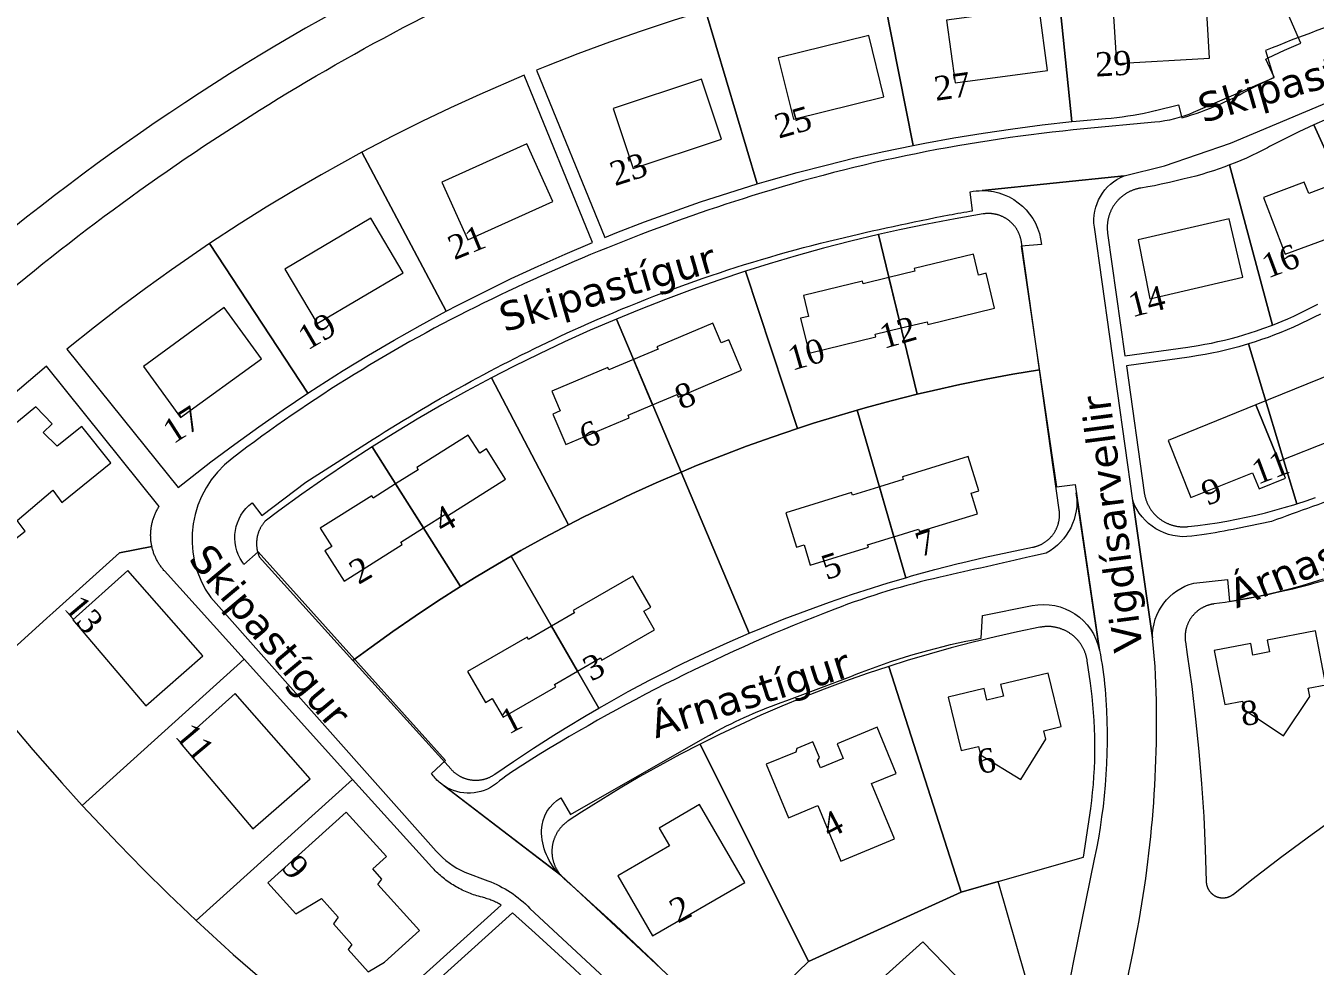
# Model space of a CAD drawing. Header units: metres. Extents: x 328903 to 333883, y 373406 to 381110.
# Drawn here: x 330870.3 to 331063.9, y 376313.8 to 376455 of the extents above; entities that cross this region are included whole.
import ezdxf

# ---------------------------------------------------------------- set-up
doc = ezdxf.new("R2010")
doc.units = ezdxf.units.M
doc.header["$MEASUREMENT"] = 0
for name, color, linetype in [('Byggingar', 7, 'Continuous'), ('Gangstétt', 7, 'Continuous'), ('Götuheiti', 7, 'Continuous'), ('Götur', 7, 'Continuous'), ('Húsnúmer', 7, 'Continuous'), ('Lóðir', 7, 'Continuous')]:
    doc.layers.add(name, color=color, linetype=linetype)
doc.styles.get("Standard").update_dxf_attribs({"font": 'arial.ttf'})

msp = doc.modelspace()

# ---------------------------------------------------------------- linework, layer by layer
at = {"layer": 'Byggingar', "color": 17, "linetype": 'Continuous', "lineweight": 0, "ltscale": 3.31832, "true_color": 0x943c39, "flags": 128}
for points in [[(331047.452, 376459.658), (331033.479, 376458.821), (331034.049, 376449.339), (331048.023, 376450.176), (331047.452, 376459.658)], [(331022.43, 376457.724), (331008.555, 376455.869), (331009.817, 376446.454), (331023.692, 376448.309), (331022.43, 376457.724)], [(330996.852, 376453.585), (330983.268, 376450.203), (330985.565, 376440.986), (330999.149, 376444.368), (330996.852, 376453.585)], [(330971.772, 376447.02), (330958.489, 376442.6), (330961.491, 376433.588), (330974.774, 376438.008), (330971.772, 376447.02)], [(330945.539, 376437.298), (330932.777, 376431.545), (330936.684, 376422.886), (330949.446, 376428.639), (330945.539, 376437.298)], [(331072.183, 376425.457), (331069.538, 376432.364), (331062.904, 376429.827), (331062.249, 376431.542), (331056.128, 376429.239), (331059.386, 376420.735), (331072.183, 376425.457)], [(330922.142, 376426.124), (330909.23, 376418.492), (330914.066, 376410.316), (330926.978, 376417.947), (330922.142, 376426.124)], [(331037.306, 376422.868), (331039.066, 376413.998), (331053.038, 376417.291), (331050.978, 376426.031), (331037.306, 376422.868)], [(331014.489, 376417.859), (331013.323, 376417.576), (331012.565, 376420.706), (331003.693, 376418.553), (331003.787, 376418.164), (330999.898, 376417.221), (331001.734, 376409.641), (331005.622, 376410.584), (331005.72, 376410.18), (331015.759, 376412.61), (331014.489, 376417.859)], [(330999.898, 376417.221), (330996.013, 376416.278), (330995.919, 376416.667), (330987.047, 376414.515), (330987.805, 376411.385), (330986.639, 376411.102), (330987.905, 376405.874), (330997.946, 376408.297), (330997.849, 376408.698), (331001.734, 376409.641), (330999.898, 376417.221)], [(330900.108, 376412.705), (330887.981, 376403.879), (330893.565, 376396.194), (330905.692, 376405.02), (330900.108, 376412.705)], [(330975.838, 376407.887), (330974.733, 376407.42), (330973.479, 376410.385), (330965.071, 376406.829), (330965.227, 376406.461), (330961.543, 376404.903), (330964.426, 376398.088), (330968.108, 376399.646), (330968.264, 376399.277), (330977.777, 376403.301), (330975.838, 376407.887)], [(330961.543, 376404.903), (330957.859, 376403.345), (330957.703, 376403.713), (330949.295, 376400.157), (330950.549, 376397.192), (330949.444, 376396.724), (330951.383, 376392.138), (330960.896, 376396.161), (330960.741, 376396.53), (330964.426, 376398.088), (330961.543, 376404.903)], [(331066.557, 376402.811), (331054.979, 376398.103), (331058.421, 376389.638), (331066.271, 376392.724), (331067.343, 376390.3), (331070.983, 376391.783), (331069.981, 376394.39), (331066.557, 376402.811)], [(330883.1, 376389.383), (330878.734, 376394.868), (330875.055, 376391.917), (330872.953, 376393.936), (330874.305, 376395.245), (330871.849, 376397.783), (330857.293, 376385.835), (330865.942, 376375.752), (330870.246, 376379.126), (330869.046, 376380.733), (330874.404, 376385.283), (330875.744, 376383.432), (330883.1, 376389.383)], [(331054.979, 376398.103), (331041.826, 376392.755), (331045.23, 376384.174), (331054.496, 376387.909), (331055.474, 376385.481), (331059.428, 376387.075), (331058.421, 376389.638), (331054.979, 376398.103)], [(330942.34, 376386.923), (330939.471, 376391.474), (330938.456, 376390.835), (330936.739, 376393.558), (330929.016, 376388.691), (330929.229, 376388.352), (330925.845, 376386.219), (330930.005, 376379.622), (330933.388, 376381.754), (330933.602, 376381.416), (330942.34, 376386.923)], [(331012.235, 376384.833), (331013.381, 376385.187), (331011.797, 376390.328), (331001.927, 376387.283), (331002.045, 376386.901), (330998.458, 376385.795), (331000.626, 376378.302), (331004.341, 376379.448), (331004.459, 376379.065), (331013.183, 376381.756), (331012.235, 376384.833)], [(330930.005, 376379.622), (330925.845, 376386.219), (330922.462, 376384.087), (330922.249, 376384.425), (330914.526, 376379.557), (330916.243, 376376.833), (330915.228, 376376.194), (330918.096, 376371.643), (330926.834, 376377.15), (330926.621, 376377.489), (330930.005, 376379.622)], [(330998.458, 376385.795), (330998.309, 376385.749), (330994.401, 376384.543), (330994.283, 376384.925), (330984.413, 376381.881), (330985.997, 376376.74), (330987.144, 376377.093), (330988.092, 376374.016), (330996.815, 376376.707), (330996.697, 376377.09), (331000.433, 376378.242), (331000.626, 376378.302), (330998.458, 376385.795)], [(330885.654, 376373.22), (330877.401, 376365.819), (330888.34, 376352.88), (330896.905, 376360.394), (330885.654, 376373.22)], [(330963.108, 376367.099), (330964.148, 376367.698), (330961.464, 376372.36), (330952.514, 376367.204), (330952.713, 376366.858), (330949.245, 376364.86), (330953.138, 376358.102), (330956.604, 376360.098), (330956.803, 376359.751), (330964.714, 376364.308), (330963.108, 376367.099)], [(330949.245, 376364.86), (330945.782, 376362.865), (330945.582, 376363.211), (330936.632, 376358.056), (330939.315, 376353.393), (330940.355, 376353.992), (330941.961, 376351.202), (330949.872, 376355.759), (330949.672, 376356.105), (330953.138, 376358.102), (330949.245, 376364.86)], [(331063.913, 376364.182), (331056.69, 376362.768), (331057.035, 376361.002), (331054.543, 376360.514), (331054.197, 376362.281), (331048.74, 376361.213), (331050.327, 376353.107), (331052.976, 376353.625), (331053.226, 376352.349), (331059.128, 376348.379), (331063.099, 376354.281), (331062.849, 376355.557), (331065.499, 376356.076), (331063.913, 376364.182)], [(331023.82, 376357.822), (331016.664, 376356.102), (331017.085, 376354.352), (331014.615, 376353.758), (331014.195, 376355.508), (331008.788, 376354.209), (331010.719, 376346.178), (331013.344, 376346.809), (331013.648, 376345.545), (331019.714, 376341.83), (331023.429, 376347.896), (331023.126, 376349.16), (331025.751, 376349.791), (331023.82, 376357.822)], [(330912.989, 376341.93), (330901.737, 376354.756), (330893.485, 376347.355), (330904.423, 376334.416), (330912.989, 376341.93)], [(330981.48, 376344.132), (330984.796, 376336.09), (330989.234, 376337.919), (330992.664, 376329.599), (331000.707, 376332.915), (330997.276, 376341.235), (331000.974, 376342.76), (330998.115, 376349.693), (330992.106, 376347.215), (330993.021, 376344.997), (330989.601, 376343.587), (330989.161, 376344.654), (330989.448, 376345.147), (330988.478, 376347.499), (330986.065, 376346.504), (330985.912, 376345.959), (330981.48, 376344.132)], [(330924.445, 376330.27), (330918.42, 376336.948), (330906.661, 376326.337), (330910.884, 376321.657), (330914.704, 376323.957), (330917.236, 376321.151), (330916.498, 376320.174), (330919.288, 376317.082), (330918.711, 376316.31), (330921.736, 376312.958), (330924.16, 376314.39), (330929.428, 376319.143), (330923.172, 376326.076), (330923.784, 376326.891), (330922.4, 376328.424), (330924.445, 376330.27)], [(330978.246, 376326.394), (330971.468, 376338.069), (330965.415, 376334.554), (330966.971, 376331.874), (330959.188, 376327.355), (330964.409, 376318.361), (330978.246, 376326.394)], [(331004.983, 376317.45), (330993.494, 376307.079), (330997.755, 376302.369), (331001.314, 376306.058), (331012.14, 376295.969), (331016.077, 376299.861), (331014.618, 376301.348), (331017.672, 376304.347), (331004.983, 376317.45)]]:
    msp.add_lwpolyline(points, close=True, dxfattribs=at)
at = {"layer": 'Gangstétt', "color": 45, "lineweight": 0, "ltscale": 3.31832, "true_color": 0x948652, "flags": 128}
msp.add_lwpolyline([(331671.512, 376103.485, -0.0000029), (331647.831, 376101.851, -0.0402202)], format="xyb", dxfattribs=at)
at = {"layer": 'Götur', "color": 8, "lineweight": 0, "ltscale": 3.31832, "true_color": 0x707070, "flags": 128}
for points in [[(331089.84, 376495.774, 0.1172011), (330935.932, 376467.08, 0.0615758), (330864.196, 376421.223), (330864.196, 376421.223, 0.0174248), (330846.741, 376405.795), (330790.867, 376351.303), (330722.037, 376279.664), (330671.566, 376226.531), (330632.339, 376187.25, 0.1075004), (330544.23, 376041.385)], [(330527.684, 375958.846), (330550.909, 376039.281, -0.1073287), (330637.359, 376182.371), (330676.581, 376221.646), (330727.099, 376274.828), (330795.836, 376346.371), (330851.591, 376400.748, -0.0780645), (330938.875, 376460.728, -0.1139869), (331079.847, 376488.505, -0.0462916)], [(331087.773, 376461.608, 0.0346096), (331056.444, 376451.318), (331057.672, 376447.222), (331045.585, 376442.003, -0.0791588), (331039.81, 376440.532), (331029.153, 376439.529, 0.0527136), (330979.296, 376429.469, 0.0378039), (330939.067, 376413.4, 0.0489989), (330901.298, 376390.061, 0.4033659), (330898.08, 376369.147), (330931.944, 376331.074, 0.1060578), (330936.239, 376327.928), (330939.69, 376326.634, -0.1121714), (330946.002, 376322.48), (330957.916, 376311.379, -0.0252487)], [(330973.222, 376306.408), (330950.624, 376327.464), (330932.36, 376341.458, -0.063912), (330931.241, 376342.732), (330933.341, 376344.691), (330905.211, 376376.037), (330903.076, 376374.121), (330902.831, 376374.485, -0.3950232), (330904.284, 376383.398), (330905.761, 376381.463), (330912.35, 376386.478), (330922.458, 376392.936, -0.0348399), (330952.469, 376409.29, -0.0485052), (330992.171, 376422.994, -0.0109829), (331008.927, 376426.624, -0.0067724), (331012.463, 376427.258), (331012.103, 376430.085, -0.0509096), (331013.911, 376430.273), (331035.226, 376432.486), (331035.226, 376432.486), (331041.25, 376434.012), (331051.146, 376437.375), (331069.384, 376445.062, -0.0856178)], [(330952.831, 376165.44), (330976.818, 376193.42, 0.1303448), (331036.981, 376318.128, 0.0598566), (331039.862, 376358.808), (331039.45, 376363.135), (331036.503, 376383.725), (331030.728, 376424.772, -0.3468812), (331035.226, 376432.486), (331013.911, 376430.273, -0.3888015), (331022.784, 376422.163), (331019.741, 376421.924), (331025.041, 376385.77), (331027.837, 376386.159), (331031.495, 376361.273, -0.030454), (331032.341, 376355.427, -0.0731397), (331030.725, 376329.887), (331027.596, 376314.586, -0.0625114), (331009.109, 376260.018, -0.0157281), (330994.012, 376231.231, -0.037062), (330985.099, 376217.881), (330979.492, 376210.121), (330974.963, 376204.085), (330946.98, 376170.335)], [(331069.723, 376384.929, 0.0138917), (331057.332, 376380.565), (331052.218, 376379.524, -0.0127364), (331046.88, 376378.576), (331045.347, 376378.37, -0.3522103), (331036.503, 376383.725), (331039.45, 376363.135), (331039.45, 376363.135, -0.3429246), (331045.663, 376371.325), (331050.716, 376371.871), (331051.042, 376368.555), (331053.67, 376369.011), (331056.968, 376369.694, 0.0901565), (331092.658, 376384.122, -0.1237366)]]:
    msp.add_lwpolyline(points, format="xyb", dxfattribs=at)
msp.add_lwpolyline([(331028.023, 376384.891, -0.3138398), (331023.508, 376375.837), (331021.427, 376375.364, -0.0001376), (331007.609, 376372.226, 0.0353886), (330991.755, 376367.427, 0.0492478), (330944.87, 376344.014, 0.0284187), (330940.98, 376341.247, -0.3254603), (330933.102, 376340.889), (330950.624, 376327.464, -0.2123037), (330947.752, 376334.217, -0.2680932), (330950.664, 376339.069), (330952.074, 376336.599), (330972.298, 376348.15, -0.0416527), (330982.932, 376353.099, 0.0045164), (330995.782, 376357.949, -0.0463155), (331013.722, 376363.052), (331013.962, 376366.467), (331021.373, 376367.959, -0.4123191), (331031.495, 376361.273), (331028.023, 376384.891)], format="xyb", close=True, dxfattribs=at)
at = {"layer": 'Lóðir', "color": 18, "linetype": 'Continuous', "lineweight": 0, "ltscale": 3.31832, "true_color": 0x000000, "flags": 128}
for points in [[(331024.552, 376468), (331027.338, 376440.625), (331027.979, 376440.69), (331032.425, 376441.092), (331033.259, 376441.167), (331034.092, 376441.257), (331034.923, 376441.362), (331035.752, 376441.481), (331036.579, 376441.614), (331037.404, 376441.762), (331038.225, 376441.924), (331039.044, 376442.101), (331039.86, 376442.292), (331039.913, 376442.305), (331043.339, 376443.142), (331043.875, 376441.215), (331044.596, 376441.423), (331045.314, 376441.643), (331046.027, 376441.875), (331046.736, 376442.12), (331047.441, 376442.378), (331048.142, 376442.647), (331048.837, 376442.929), (331049.528, 376443.223), (331050.213, 376443.529), (331050.893, 376443.847), (331051.567, 376444.176), (331052.235, 376444.517), (331052.499, 376444.657), (331053.025, 376444.934), (331055.357, 376446.134), (331057.71, 376447.293), (331056.454, 376450.018), (331056.846, 376450.206), (331059.269, 376451.338), (331061.711, 376452.427), (331054.151, 376469.738)], [(331073.665, 376418.115), (331063.669, 376440.155), (331063.669, 376440.155), (331061.441, 376439.101), (331059.231, 376438.009), (331057.04, 376436.878), (331056.717, 376436.707), (331056.009, 376436.338), (331055.197, 376435.932), (331054.378, 376435.54), (331053.553, 376435.163), (331052.721, 376434.8), (331051.883, 376434.451), (331051.039, 376434.118), (331057.454, 376410.075), (331059.77, 376411.028), (331060.687, 376411.439), (331061.596, 376411.866), (331062.499, 376412.308), (331063.393, 376412.766), (331064.279, 376413.24)], [(331064.661, 376411.741), (331063.748, 376411.261), (331062.828, 376410.797), (331061.899, 376410.349), (331061.899, 376410.349), (331061.568, 376410.194), (331060.629, 376409.768), (331059.683, 376409.359), (331058.73, 376408.966), (331057.77, 376408.59), (331056.803, 376408.231), (331055.831, 376407.888), (331054.852, 376407.563), (331053.869, 376407.255), (331061.14, 376383.237), (331062.547, 376383.694), (331063.946, 376384.175)], [(330862.898, 376356.519), (330873.463, 376366.052), (330874.358, 376366.859), (330884.371, 376375.894), (330889.251, 376376.819), (330889.226, 376376.936), (330889.199, 376377.074), (330889.175, 376377.211), (330889.154, 376377.349), (330889.134, 376377.487), (330889.117, 376377.626), (330889.103, 376377.765), (330889.091, 376377.904), (330889.081, 376378.043), (330889.074, 376378.183), (330889.069, 376378.322), (330889.067, 376378.462), (330889.067, 376378.601), (330889.069, 376378.741), (330889.074, 376378.88), (330889.082, 376379.02), (330889.092, 376379.159), (330889.104, 376379.298), (330889.119, 376379.437), (330889.136, 376379.576), (330889.155, 376379.714), (330889.177, 376379.852), (330889.202, 376379.989), (330889.228, 376380.126), (330889.258, 376380.263), (330889.289, 376380.399), (330889.323, 376380.534), (330889.359, 376380.669), (330889.398, 376380.803), (330889.439, 376380.937), (330889.482, 376381.069), (330889.528, 376381.201), (330889.575, 376381.333), (330889.626, 376381.463), (330889.678, 376381.592), (330889.733, 376381.721), (330889.789, 376381.848), (330889.849, 376381.975), (330889.91, 376382.1), (330889.973, 376382.224), (330890.039, 376382.348), (330890.107, 376382.47), (330890.177, 376382.591), (330890.249, 376382.71), (330890.323, 376382.829), (330890.323, 376382.829), (330873.416, 376403.901), (330866.65, 376398.172)], [(330867.09, 376351.38), (330871.371, 376346.315), (330875.739, 376341.326), (330878.788, 376337.945), (330903.108, 376359.888), (330891.127, 376373.166), (330891.058, 376373.244), (330890.966, 376373.35), (330890.877, 376373.457), (330890.789, 376373.566), (330890.704, 376373.676), (330890.62, 376373.788), (330890.539, 376373.901), (330890.459, 376374.016), (330890.381, 376374.132), (330890.305, 376374.249), (330890.232, 376374.368), (330890.16, 376374.488), (330890.091, 376374.609), (330890.024, 376374.731), (330889.959, 376374.854), (330889.896, 376374.979), (330889.835, 376375.105), (330889.776, 376375.231), (330889.72, 376375.359), (330889.666, 376375.488), (330889.614, 376375.617), (330889.564, 376375.748), (330889.517, 376375.879), (330889.472, 376376.011), (330889.429, 376376.144), (330889.389, 376376.278), (330889.351, 376376.412), (330889.315, 376376.547), (330889.282, 376376.683), (330889.251, 376376.819), (330889.251, 376376.819), (330884.371, 376375.894), (330874.358, 376366.859), (330873.463, 376366.052), (330862.898, 376356.519)], [(331065.091, 376371.902), (331063.482, 376371.404), (331061.865, 376370.934), (331060.24, 376370.492), (331058.607, 376370.079), (331056.968, 376369.694), (331055.322, 376369.338), (331053.67, 376369.011), (331052.012, 376368.713), (331050.35, 376368.443), (331048.683, 376368.203), (331048.683, 376368.203), (331048.597, 376368.19), (331048.511, 376368.176), (331048.425, 376368.161), (331048.339, 376368.144), (331048.254, 376368.126), (331048.169, 376368.106), (331048.084, 376368.084), (331048, 376368.061), (331047.916, 376368.037), (331047.833, 376368.011), (331047.75, 376367.984), (331047.668, 376367.955), (331047.586, 376367.925), (331047.504, 376367.894), (331047.424, 376367.861), (331047.343, 376367.826), (331047.264, 376367.79), (331047.185, 376367.753), (331047.107, 376367.715), (331047.029, 376367.675), (331046.952, 376367.634), (331046.876, 376367.591), (331046.8, 376367.547), (331046.726, 376367.502), (331046.652, 376367.455), (331046.579, 376367.408), (331046.507, 376367.359), (331046.436, 376367.308), (331046.365, 376367.257), (331046.296, 376367.204), (331046.227, 376367.15), (331046.159, 376367.095), (331046.093, 376367.039), (331046.027, 376366.981), (331045.963, 376366.922), (331045.899, 376366.863), (331045.836, 376366.802), (331045.775, 376366.74), (331045.715, 376366.677), (331045.655, 376366.613), (331045.597, 376366.548), (331045.54, 376366.482), (331045.484, 376366.415), (331045.43, 376366.347), (331045.376, 376366.278), (331045.324, 376366.208), (331045.273, 376366.137), (331045.223, 376366.066), (331045.174, 376365.993), (331045.127, 376365.92), (331045.081, 376365.845), (331045.037, 376365.771), (331044.993, 376365.695), (331044.951, 376365.618), (331044.91, 376365.541), (331044.871, 376365.463), (331044.833, 376365.385), (331044.797, 376365.305), (331044.761, 376365.226), (331044.728, 376365.145), (331044.695, 376365.064), (331044.664, 376364.983), (331044.635, 376364.9), (331044.606, 376364.818), (331044.58, 376364.735), (331044.555, 376364.651), (331044.531, 376364.567), (331044.509, 376364.483), (331044.488, 376364.398), (331044.468, 376364.313), (331044.451, 376364.228), (331044.434, 376364.142), (331044.419, 376364.056), (331044.406, 376363.97), (331044.394, 376363.883), (331044.384, 376363.797), (331044.375, 376363.71), (331044.368, 376363.623), (331044.362, 376363.536), (331044.358, 376363.449), (331044.355, 376363.361), (331044.354, 376363.274), (331044.354, 376363.187), (331044.356, 376363.1), (331044.359, 376363.013), (331044.364, 376362.925), (331044.371, 376362.838), (331044.379, 376362.751), (331044.388, 376362.665), (331044.399, 376362.578), (331044.411, 376362.497), (331044.688, 376360.633), (331045.349, 376355.783), (331045.925, 376350.921), (331046.417, 376346.051), (331046.823, 376341.173), (331047.145, 376336.288), (331047.381, 376331.399), (331047.531, 376326.506), (331047.532, 376326.462), (331047.535, 376326.418), (331047.537, 376326.375), (331047.541, 376326.331), (331047.545, 376326.288), (331047.551, 376326.245), (331047.556, 376326.202), (331047.563, 376326.158), (331047.571, 376326.115), (331047.579, 376326.073), (331047.588, 376326.03), (331047.597, 376325.987), (331047.608, 376325.945), (331047.619, 376325.903), (331047.631, 376325.861), (331047.643, 376325.819), (331047.656, 376325.777), (331047.67, 376325.736), (331047.685, 376325.695), (331047.701, 376325.654), (331047.717, 376325.614), (331047.734, 376325.573), (331047.751, 376325.534), (331047.77, 376325.494), (331047.789, 376325.455), (331047.808, 376325.416), (331047.829, 376325.377), (331047.85, 376325.339), (331047.871, 376325.301), (331047.894, 376325.263), (331047.916, 376325.226), (331047.94, 376325.19), (331047.964, 376325.153), (331047.989, 376325.118), (331048.015, 376325.082), (331048.041, 376325.047), (331048.068, 376325.013), (331048.095, 376324.979), (331048.123, 376324.945), (331048.151, 376324.912), (331048.18, 376324.88), (331048.21, 376324.848), (331048.24, 376324.816), (331048.271, 376324.785), (331048.302, 376324.755), (331048.334, 376324.725), (331048.366, 376324.695), (331048.399, 376324.667), (331048.432, 376324.638), (331048.466, 376324.611), (331048.5, 376324.584), (331048.535, 376324.557), (331048.57, 376324.532), (331048.606, 376324.506), (331048.642, 376324.482), (331048.678, 376324.458), (331048.715, 376324.435), (331048.753, 376324.412), (331048.79, 376324.39), (331048.828, 376324.369), (331048.867, 376324.348), (331048.906, 376324.328), (331048.945, 376324.309), (331048.984, 376324.29), (331049.024, 376324.272), (331049.064, 376324.255), (331049.105, 376324.239), (331049.145, 376324.223), (331049.186, 376324.208), (331049.227, 376324.193), (331049.269, 376324.18), (331049.31, 376324.167), (331049.352, 376324.155), (331049.394, 376324.143), (331049.437, 376324.132), (331049.479, 376324.122), (331049.522, 376324.113), (331049.565, 376324.105), (331049.608, 376324.097), (331049.651, 376324.09), (331049.694, 376324.084), (331049.737, 376324.078), (331049.78, 376324.073), (331049.824, 376324.07), (331049.867, 376324.066), (331049.911, 376324.064), (331049.955, 376324.062), (331049.998, 376324.061), (331050.042, 376324.061), (331050.085, 376324.062), (331050.129, 376324.063), (331050.173, 376324.065), (331050.216, 376324.068), (331050.26, 376324.072), (331050.303, 376324.076), (331050.346, 376324.081), (331050.39, 376324.087), (331050.433, 376324.094), (331050.476, 376324.101), (331050.519, 376324.109), (331050.561, 376324.118), (331050.604, 376324.128), (331050.646, 376324.138), (331050.688, 376324.149), (331050.73, 376324.161), (331050.772, 376324.174), (331050.814, 376324.187), (331050.855, 376324.201), (331050.896, 376324.216), (331050.937, 376324.231), (331050.977, 376324.247), (331051.018, 376324.264), (331051.058, 376324.282), (331051.097, 376324.3), (331051.136, 376324.319), (331051.175, 376324.339), (331051.214, 376324.359), (331051.252, 376324.38), (331051.29, 376324.402), (331051.328, 376324.424), (331051.365, 376324.447), (331051.401, 376324.471), (331051.438, 376324.495), (331051.474, 376324.52), (331051.509, 376324.545), (331051.544, 376324.571), (331051.567, 376324.589), (331054.38, 376326.812), (331058.869, 376330.257), (331063.418, 376333.624), (331068.025, 376336.91)], [(330979.625, 376306.563), (330987.823, 376314.503), (330971.554, 376347.152), (330971.554, 376347.152), (330968.51, 376345.576), (330965.495, 376343.947), (330962.508, 376342.266), (330959.551, 376340.532), (330956.625, 376338.748), (330953.73, 376336.912), (330951.761, 376335.623), (330951.682, 376335.569), (330951.603, 376335.514), (330951.526, 376335.457), (330951.449, 376335.399), (330951.373, 376335.34), (330951.299, 376335.28), (330951.225, 376335.218), (330951.153, 376335.155), (330951.082, 376335.091), (330951.012, 376335.025), (330950.943, 376334.958), (330950.875, 376334.89), (330950.808, 376334.821), (330950.743, 376334.751), (330950.679, 376334.68), (330950.616, 376334.607), (330950.554, 376334.534), (330950.494, 376334.459), (330950.435, 376334.383), (330950.377, 376334.306), (330950.321, 376334.229), (330950.266, 376334.15), (330950.212, 376334.07), (330950.16, 376333.99), (330950.109, 376333.908), (330950.06, 376333.826), (330950.012, 376333.743), (330949.966, 376333.659), (330949.921, 376333.574), (330949.877, 376333.489), (330949.835, 376333.402), (330949.795, 376333.315), (330949.756, 376333.227), (330949.718, 376333.139), (330949.683, 376333.05), (330949.648, 376332.96), (330949.616, 376332.87), (330949.584, 376332.779), (330949.555, 376332.688), (330949.527, 376332.596), (330949.501, 376332.504), (330949.476, 376332.411), (330949.453, 376332.318), (330949.431, 376332.224), (330949.411, 376332.131), (330949.393, 376332.036), (330949.377, 376331.942), (330949.362, 376331.847), (330949.348, 376331.752), (330949.337, 376331.657), (330949.327, 376331.561), (330949.319, 376331.465), (330949.312, 376331.37), (330949.307, 376331.274), (330949.304, 376331.178), (330949.302, 376331.082), (330949.302, 376330.986), (330949.304, 376330.89), (330949.308, 376330.794), (330949.313, 376330.698), (330949.32, 376330.603), (330949.328, 376330.507), (330949.338, 376330.411), (330949.35, 376330.316), (330949.364, 376330.221), (330949.379, 376330.126), (330949.395, 376330.032), (330949.414, 376329.938), (330949.434, 376329.844), (330949.456, 376329.75), (330949.479, 376329.657), (330949.504, 376329.565), (330949.53, 376329.472), (330949.559, 376329.381), (330949.588, 376329.289), (330949.62, 376329.199), (330949.653, 376329.108), (330949.687, 376329.019), (330949.723, 376328.93), (330949.761, 376328.842), (330949.8, 376328.754), (330949.841, 376328.667), (330949.883, 376328.581), (330949.926, 376328.495), (330949.972, 376328.411), (330950.018, 376328.327), (330950.066, 376328.244), (330950.116, 376328.161), (330950.167, 376328.08), (330950.219, 376328), (330950.273, 376327.92), (330950.328, 376327.842), (330950.385, 376327.764), (330950.442, 376327.687), (330950.502, 376327.612), (330950.562, 376327.537), (330950.624, 376327.464), (330950.687, 376327.391), (330950.751, 376327.32), (330950.817, 376327.25), (330950.884, 376327.181), (330950.951, 376327.113), (330951.021, 376327.047), (330951.091, 376326.981), (330951.148, 376326.93), (330952.838, 376325.42), (330958.783, 376319.989), (330964.631, 376314.455), (330970.382, 376308.82)], [(330918.191, 376301.77), (330941.705, 376322.987), (330941.538, 376323.082), (330941.369, 376323.175), (330941.199, 376323.265), (330941.027, 376323.351), (330940.854, 376323.435), (330940.679, 376323.516), (330940.503, 376323.593), (330940.326, 376323.668), (330940.147, 376323.739), (330939.967, 376323.808), (330939.786, 376323.873), (330939.604, 376323.935), (330939.42, 376323.993), (330939.236, 376324.049), (330939.051, 376324.101), (330938.865, 376324.15), (330938.806, 376324.165), (330938.557, 376324.229), (330938.303, 376324.299), (330938.051, 376324.374), (330937.8, 376324.453), (330937.551, 376324.536), (330937.303, 376324.623), (330937.056, 376324.715), (330936.811, 376324.812), (330936.568, 376324.912), (330936.327, 376325.017), (330936.087, 376325.125), (330935.85, 376325.238), (330935.614, 376325.355), (330935.381, 376325.477), (330935.15, 376325.602), (330934.921, 376325.731), (330934.694, 376325.865), (330934.469, 376326.002), (330934.247, 376326.143), (330934.028, 376326.288), (330933.811, 376326.437), (330933.597, 376326.589), (330933.385, 376326.745), (330933.176, 376326.905), (330932.97, 376327.069), (330932.767, 376327.236), (330932.567, 376327.406), (330932.37, 376327.581), (330932.176, 376327.758), (330931.985, 376327.939), (330931.797, 376328.123), (330931.612, 376328.31), (330931.431, 376328.501), (330931.253, 376328.695), (330931.253, 376328.695), (330919.382, 376341.851), (330895.891, 376320.654), (330901.472, 376315.575), (330905.463, 376312.094)]]:
    msp.add_lwpolyline(points, dxfattribs=at)
for points in [[(331024.552, 376468), (331019.526, 376467.401), (331014.512, 376466.715), (331009.51, 376465.942), (331004.523, 376465.081), (330999.552, 376464.134), (330998.207, 376463.862), (331003.518, 376437.06), (331005.259, 376437.399), (331009.651, 376438.198), (331014.056, 376438.921), (331018.473, 376439.566), (331022.901, 376440.134), (331027.338, 376440.625), (331024.552, 376468)], [(330998.207, 376463.862), (330993.258, 376462.804), (330988.327, 376461.661), (330983.418, 376460.431), (330978.531, 376459.116), (330973.668, 376457.715), (330972.354, 376457.321), (330980.125, 376431.267), (330981.84, 376431.772), (330986.137, 376432.981), (330990.455, 376434.114), (330994.792, 376435.172), (330999.147, 376436.154), (331003.518, 376437.06), (330998.207, 376463.862)], [(330972.354, 376457.321), (330967.523, 376455.814), (330962.718, 376454.222), (330957.943, 376452.546), (330953.197, 376450.788), (330948.483, 376448.946), (330946.995, 376448.346), (330957.268, 376423.252), (330959.041, 376423.962), (330963.206, 376425.57), (330967.398, 376427.105), (330971.616, 376428.566), (330975.859, 376429.954), (330980.125, 376431.267), (330972.354, 376457.321)], [(330920.785, 376436.029), (330933.443, 376412.151), (330935.191, 376413.069), (330939.169, 376415.095), (330943.182, 376417.05), (330947.229, 376418.936), (330951.307, 376420.751), (330955.417, 376422.494), (330945.146, 376447.585), (330938.464, 376444.704), (330934.1, 376442.707), (330929.771, 376440.635), (330925.479, 376438.487), (330920.785, 376436.029)], [(331078.216, 376445.922), (331075.885, 376445.122), (331073.568, 376444.281), (331071.265, 376443.399), (331068.979, 376442.478), (331066.709, 376441.516), (331064.456, 376440.515), (331063.669, 376440.155), (331073.665, 376418.115), (331074.349, 376418.431), (331076.214, 376419.263), (331078.092, 376420.063), (331079.985, 376420.83), (331081.89, 376421.564), (331083.808, 376422.264), (331085.738, 376422.931), (331078.216, 376445.922)], [(330897.919, 376422.308), (330912.685, 376399.859), (330914.203, 376400.85), (330917.971, 376403.243), (330921.78, 376405.571), (330925.629, 376407.832), (330929.517, 376410.025), (330933.443, 376412.151), (330920.785, 376436.029), (330914.675, 376432.655), (330910.525, 376430.245), (330906.417, 376427.763), (330902.353, 376425.21), (330897.919, 376422.308)], [(331044.226, 376432.017), (331041.998, 376431.494), (331041.766, 376431.44), (331040.761, 376431.218), (331039.752, 376431.013), (331038.739, 376430.825), (331037.724, 376430.656), (331037.621, 376430.639), (331037.518, 376430.62), (331037.415, 376430.599), (331037.313, 376430.576), (331037.211, 376430.552), (331037.11, 376430.526), (331037.009, 376430.498), (331036.908, 376430.468), (331036.808, 376430.437), (331036.709, 376430.403), (331036.61, 376430.368), (331036.512, 376430.332), (331036.415, 376430.293), (331036.318, 376430.253), (331036.222, 376430.212), (331036.127, 376430.168), (331036.032, 376430.123), (331035.938, 376430.077), (331035.846, 376430.028), (331035.754, 376429.978), (331035.662, 376429.927), (331035.572, 376429.874), (331035.483, 376429.819), (331035.394, 376429.763), (331035.307, 376429.705), (331035.221, 376429.646), (331035.136, 376429.585), (331035.051, 376429.523), (331034.968, 376429.459), (331034.886, 376429.394), (331034.805, 376429.327), (331034.726, 376429.259), (331034.647, 376429.19), (331034.57, 376429.119), (331034.494, 376429.047), (331034.419, 376428.974), (331034.346, 376428.899), (331034.274, 376428.823), (331034.203, 376428.746), (331034.134, 376428.668), (331034.066, 376428.588), (331033.999, 376428.507), (331033.934, 376428.425), (331033.87, 376428.342), (331033.808, 376428.258), (331033.747, 376428.173), (331033.688, 376428.087), (331033.63, 376428), (331033.573, 376427.911), (331033.519, 376427.822), (331033.466, 376427.732), (331033.414, 376427.641), (331033.364, 376427.549), (331033.316, 376427.456), (331033.269, 376427.362), (331033.224, 376427.268), (331033.18, 376427.172), (331033.138, 376427.076), (331033.098, 376426.98), (331033.06, 376426.882), (331033.023, 376426.784), (331032.988, 376426.685), (331032.955, 376426.586), (331032.923, 376426.486), (331032.894, 376426.386), (331032.866, 376426.285), (331032.839, 376426.184), (331032.815, 376426.082), (331032.792, 376425.98), (331032.771, 376425.877), (331032.752, 376425.774), (331032.735, 376425.671), (331032.719, 376425.567), (331032.706, 376425.463), (331032.694, 376425.359), (331032.684, 376425.255), (331032.675, 376425.151), (331032.669, 376425.046), (331032.664, 376424.942), (331032.661, 376424.837), (331032.661, 376424.732), (331032.661, 376424.628), (331032.664, 376424.523), (331032.669, 376424.418), (331032.675, 376424.314), (331032.683, 376424.209), (331032.693, 376424.105), (331032.705, 376424.001), (331032.719, 376423.892), (331035.322, 376405.441), (331044.743, 376406.769), (331046.333, 376407.016), (331047.322, 376407.193), (331048.308, 376407.387), (331049.291, 376407.598), (331050.269, 376407.827), (331051.244, 376408.072), (331052.214, 376408.334), (331053.179, 376408.613), (331054.139, 376408.909), (331055.094, 376409.222), (331056.043, 376409.551), (331057.454, 376410.075), (331051.039, 376434.118), (331050.307, 376433.842), (331049.453, 376433.536), (331048.593, 376433.245), (331047.728, 376432.969), (331046.859, 376432.708), (331045.985, 376432.462), (331045.108, 376432.232), (331044.226, 376432.017)], [(331014.029, 376426.767), (331009.836, 376426.046), (331005.656, 376425.252), (331001.49, 376424.385), (330998.334, 376423.677), (331004.145, 376399.69), (331006.594, 376400.268), (331010.547, 376401.144), (331014.514, 376401.95), (331018.495, 376402.687), (331022.489, 376403.355), (331019.784, 376422.531), (331019.771, 376422.617), (331019.756, 376422.703), (331019.74, 376422.789), (331019.723, 376422.874), (331019.704, 376422.959), (331019.684, 376423.044), (331019.662, 376423.129), (331019.638, 376423.213), (331019.614, 376423.296), (331019.587, 376423.38), (331019.56, 376423.462), (331019.53, 376423.545), (331019.5, 376423.626), (331019.468, 376423.708), (331019.434, 376423.788), (331019.399, 376423.868), (331019.363, 376423.948), (331019.326, 376424.026), (331019.287, 376424.104), (331019.246, 376424.182), (331019.205, 376424.258), (331019.162, 376424.334), (331019.117, 376424.409), (331019.072, 376424.484), (331019.025, 376424.557), (331018.977, 376424.63), (331018.927, 376424.702), (331018.876, 376424.773), (331018.824, 376424.843), (331018.771, 376424.912), (331018.717, 376424.981), (331018.661, 376425.048), (331018.605, 376425.114), (331018.547, 376425.18), (331018.488, 376425.244), (331018.428, 376425.307), (331018.367, 376425.369), (331018.304, 376425.43), (331018.241, 376425.491), (331018.177, 376425.549), (331018.111, 376425.607), (331018.045, 376425.664), (331017.977, 376425.719), (331017.909, 376425.774), (331017.84, 376425.827), (331017.77, 376425.879), (331017.699, 376425.929), (331017.627, 376425.979), (331017.554, 376426.027), (331017.48, 376426.074), (331017.406, 376426.119), (331017.331, 376426.163), (331017.255, 376426.206), (331017.178, 376426.248), (331017.101, 376426.288), (331017.023, 376426.327), (331016.944, 376426.365), (331016.864, 376426.401), (331016.784, 376426.435), (331016.704, 376426.469), (331016.622, 376426.501), (331016.541, 376426.531), (331016.458, 376426.56), (331016.376, 376426.588), (331016.292, 376426.614), (331016.209, 376426.639), (331016.125, 376426.662), (331016.04, 376426.684), (331015.955, 376426.704), (331015.87, 376426.723), (331015.785, 376426.741), (331015.699, 376426.756), (331015.613, 376426.771), (331015.526, 376426.784), (331015.44, 376426.795), (331015.353, 376426.805), (331015.266, 376426.813), (331015.179, 376426.82), (331015.092, 376426.825), (331015.005, 376426.829), (331014.918, 376426.831), (331014.831, 376426.832), (331014.743, 376426.831), (331014.656, 376426.829), (331014.569, 376426.825), (331014.482, 376426.82), (331014.395, 376426.813), (331014.308, 376426.804), (331014.221, 376426.794), (331014.135, 376426.783), (331014.048, 376426.77), (331014.029, 376426.767)], [(330998.334, 376423.677), (330994.197, 376422.683), (330990.078, 376421.616), (330985.978, 376420.478), (330981.899, 376419.268), (330978.383, 376418.163), (330986.18, 376394.566), (330988.551, 376395.332), (330992.42, 376396.524), (330995.126, 376397.305), (330996.31, 376397.647), (331000.219, 376398.702), (331004.145, 376399.69), (330998.334, 376423.677)], [(330876.501, 376406.447), (330893.175, 376385.665), (330894.595, 376386.795), (330898.121, 376389.534), (330901.693, 376392.21), (330905.313, 376394.823), (330908.977, 376397.373), (330912.685, 376399.859), (330897.919, 376422.308), (330892.177, 376418.366), (330888.279, 376415.566), (330884.431, 376412.698), (330880.634, 376409.763), (330876.501, 376406.447)], [(330978.383, 376418.163), (330974.346, 376416.821), (330970.332, 376415.409), (330966.344, 376413.927), (330962.382, 376412.376), (330958.973, 376410.977), (330968.688, 376388.015), (330970.987, 376388.968), (330974.748, 376390.467), (330978.535, 376391.9), (330982.346, 376393.266), (330986.18, 376394.566), (330978.383, 376418.163)], [(330958.973, 376410.977), (330955.063, 376409.297), (330951.184, 376407.55), (330947.336, 376405.735), (330943.52, 376403.853), (330940.241, 376402.17), (330951.779, 376380.077), (330953.994, 376381.213), (330957.623, 376383.009), (330961.282, 376384.742), (330964.971, 376386.411), (330968.688, 376388.015), (330958.973, 376410.977)], [(331053.869, 376407.255), (331052.398, 376406.829), (331051.402, 376406.563), (331050.401, 376406.316), (331049.396, 376406.085), (331048.387, 376405.873), (331047.375, 376405.677), (331046.359, 376405.5), (331044.953, 376405.284), (331035.532, 376403.955), (331038.214, 376384.944), (331038.229, 376384.841), (331038.246, 376384.738), (331038.264, 376384.635), (331038.285, 376384.533), (331038.307, 376384.431), (331038.332, 376384.329), (331038.357, 376384.228), (331038.385, 376384.127), (331038.415, 376384.027), (331038.446, 376383.927), (331038.479, 376383.828), (331038.513, 376383.73), (331038.55, 376383.632), (331038.588, 376383.535), (331038.627, 376383.438), (331038.669, 376383.342), (331038.712, 376383.247), (331038.757, 376383.153), (331038.803, 376383.059), (331038.851, 376382.967), (331038.901, 376382.875), (331038.952, 376382.784), (331039.004, 376382.694), (331039.059, 376382.604), (331039.115, 376382.516), (331039.172, 376382.429), (331039.231, 376382.343), (331039.292, 376382.258), (331039.353, 376382.174), (331039.417, 376382.091), (331039.482, 376382.009), (331039.548, 376381.928), (331039.615, 376381.849), (331039.684, 376381.77), (331039.755, 376381.693), (331039.826, 376381.617), (331039.899, 376381.543), (331039.974, 376381.469), (331040.049, 376381.397), (331040.126, 376381.326), (331040.204, 376381.257), (331040.283, 376381.189), (331040.364, 376381.123), (331040.445, 376381.057), (331040.528, 376380.994), (331040.612, 376380.931), (331040.697, 376380.87), (331040.783, 376380.811), (331040.87, 376380.753), (331040.957, 376380.697), (331041.046, 376380.642), (331041.136, 376380.589), (331041.227, 376380.537), (331041.319, 376380.487), (331041.411, 376380.439), (331041.504, 376380.392), (331041.598, 376380.347), (331041.693, 376380.303), (331041.789, 376380.262), (331041.885, 376380.221), (331041.982, 376380.183), (331042.08, 376380.146), (331042.179, 376380.111), (331042.277, 376380.078), (331042.377, 376380.046), (331042.477, 376380.016), (331042.578, 376379.988), (331042.679, 376379.962), (331042.78, 376379.937), (331042.882, 376379.914), (331042.984, 376379.893), (331043.087, 376379.874), (331043.19, 376379.856), (331043.293, 376379.841), (331043.396, 376379.827), (331043.5, 376379.815), (331043.604, 376379.805), (331043.708, 376379.796), (331043.812, 376379.79), (331043.917, 376379.785), (331044.021, 376379.782), (331044.125, 376379.781), (331044.23, 376379.781), (331044.334, 376379.784), (331044.438, 376379.788), (331044.543, 376379.794), (331044.647, 376379.802), (331044.751, 376379.812), (331044.797, 376379.817), (331046.262, 376379.988), (331047.723, 376380.184), (331049.181, 376380.406), (331050.635, 376380.653), (331052.084, 376380.925), (331053.528, 376381.223), (331054.967, 376381.546), (331056.4, 376381.894), (331057.827, 376382.267), (331059.247, 376382.665), (331060.66, 376383.087), (331061.14, 376383.237), (331053.869, 376407.255)], [(331022.489, 376403.355), (331018.495, 376402.687), (331014.514, 376401.95), (331010.547, 376401.144), (331006.594, 376400.268), (331004.145, 376399.69), (331000.219, 376398.702), (330996.31, 376397.647), (330995.126, 376397.305), (331002.408, 376372.145), (331003.275, 376372.401), (331006.781, 376373.366), (331010.304, 376374.27), (331010.779, 376374.387), (331014.319, 376375.221), (331017.873, 376375.993), (331021.44, 376376.703), (331021.525, 376376.72), (331021.61, 376376.738), (331021.695, 376376.758), (331021.78, 376376.78), (331021.864, 376376.803), (331021.948, 376376.827), (331022.031, 376376.853), (331022.114, 376376.88), (331022.196, 376376.909), (331022.278, 376376.939), (331022.36, 376376.971), (331022.44, 376377.004), (331022.521, 376377.039), (331022.6, 376377.074), (331022.679, 376377.112), (331022.757, 376377.15), (331022.835, 376377.19), (331022.912, 376377.232), (331022.988, 376377.274), (331023.063, 376377.318), (331023.138, 376377.363), (331023.212, 376377.41), (331023.285, 376377.458), (331023.357, 376377.507), (331023.428, 376377.557), (331023.498, 376377.609), (331023.568, 376377.662), (331023.636, 376377.716), (331023.704, 376377.771), (331023.77, 376377.827), (331023.836, 376377.885), (331023.901, 376377.944), (331023.964, 376378.003), (331024.027, 376378.064), (331024.088, 376378.126), (331024.148, 376378.189), (331024.208, 376378.253), (331024.266, 376378.319), (331024.323, 376378.385), (331024.378, 376378.452), (331024.433, 376378.52), (331024.487, 376378.589), (331024.539, 376378.659), (331024.59, 376378.73), (331024.639, 376378.801), (331024.688, 376378.874), (331024.735, 376378.947), (331024.781, 376379.021), (331024.826, 376379.096), (331024.869, 376379.172), (331024.911, 376379.249), (331024.951, 376379.326), (331024.991, 376379.404), (331025.029, 376379.482), (331025.065, 376379.562), (331025.1, 376379.642), (331025.134, 376379.722), (331025.166, 376379.803), (331025.197, 376379.885), (331025.227, 376379.967), (331025.255, 376380.049), (331025.281, 376380.133), (331025.306, 376380.216), (331025.33, 376380.3), (331025.352, 376380.384), (331025.373, 376380.469), (331025.392, 376380.554), (331025.41, 376380.64), (331025.426, 376380.725), (331025.441, 376380.811), (331025.454, 376380.898), (331025.466, 376380.984), (331025.476, 376381.071), (331025.485, 376381.158), (331025.492, 376381.245), (331025.498, 376381.332), (331025.502, 376381.419), (331025.505, 376381.506), (331025.506, 376381.593), (331025.506, 376381.681), (331025.504, 376381.768), (331025.5, 376381.855), (331025.495, 376381.942), (331025.489, 376382.029), (331025.481, 376382.116), (331025.471, 376382.203), (331025.46, 376382.289), (331025.457, 376382.313), (331022.489, 376403.355)], [(330940.241, 376402.17), (330936.489, 376400.165), (330932.772, 376398.094), (330929.091, 376395.96), (330925.449, 376393.761), (330922.325, 376391.805), (330935.561, 376370.803), (330937.68, 376372.115), (330941.152, 376374.197), (330943.191, 376375.372), (330944.66, 376376.219), (330948.203, 376378.179), (330951.779, 376380.077), (330940.241, 376402.17)], [(330995.126, 376397.305), (330992.42, 376396.524), (330988.551, 376395.332), (330986.18, 376394.566), (330982.346, 376393.266), (330978.535, 376391.9), (330974.748, 376390.467), (330970.987, 376388.968), (330968.688, 376388.015), (330978.931, 376363.807), (330980.781, 376364.582), (330984.154, 376365.941), (330987.551, 376367.241), (330990.97, 376368.481), (330994.409, 376369.662), (330996.315, 376370.287), (330999.786, 376371.374), (331002.408, 376372.145), (330995.126, 376397.305)], [(330922.325, 376391.805), (330918.756, 376389.489), (330915.228, 376387.111), (330911.742, 376384.672), (330908.299, 376382.172), (330906.267, 376380.653), (330906.208, 376380.588), (330906.151, 376380.522), (330906.095, 376380.455), (330906.04, 376380.387), (330905.987, 376380.318), (330905.934, 376380.249), (330905.883, 376380.178), (330905.833, 376380.106), (330905.784, 376380.034), (330905.737, 376379.961), (330905.691, 376379.887), (330905.646, 376379.812), (330905.602, 376379.736), (330905.56, 376379.66), (330905.519, 376379.583), (330905.48, 376379.505), (330905.442, 376379.426), (330905.405, 376379.347), (330905.37, 376379.267), (330905.336, 376379.187), (330905.303, 376379.106), (330905.272, 376379.025), (330905.242, 376378.943), (330905.214, 376378.86), (330905.187, 376378.777), (330905.162, 376378.693), (330905.138, 376378.61), (330905.115, 376378.525), (330905.094, 376378.441), (330905.075, 376378.356), (330905.057, 376378.27), (330905.04, 376378.184), (330905.025, 376378.099), (330905.012, 376378.012), (330905, 376377.926), (330904.989, 376377.839), (330904.98, 376377.752), (330904.973, 376377.666), (330904.967, 376377.578), (330904.962, 376377.491), (330904.959, 376377.404), (330904.958, 376377.317), (330904.958, 376377.23), (330904.96, 376377.142), (330904.963, 376377.055), (330904.968, 376376.968), (330904.974, 376376.881), (330904.982, 376376.794), (330904.991, 376376.707), (330905.002, 376376.621), (330905.014, 376376.534), (330905.028, 376376.448), (330905.043, 376376.362), (330905.06, 376376.277), (330905.078, 376376.191), (330905.098, 376376.106), (330905.119, 376376.022), (330905.142, 376375.937), (330905.166, 376375.854), (330905.191, 376375.77), (330905.219, 376375.687), (330905.247, 376375.605), (330905.277, 376375.523), (330905.308, 376375.441), (330905.341, 376375.361), (330905.37, 376375.292), (330919.424, 376359.717), (330922.148, 376361.732), (330925.442, 376364.087), (330928.776, 376366.384), (330932.149, 376368.623), (330935.561, 376370.803), (330922.325, 376391.805)], [(330968.688, 376388.015), (330964.971, 376386.411), (330961.282, 376384.742), (330957.623, 376383.009), (330953.994, 376381.213), (330951.779, 376380.077), (330948.203, 376378.179), (330944.66, 376376.219), (330943.191, 376375.372), (330956.336, 376352.549), (330957.577, 376353.267), (330960.756, 376355.033), (330963.966, 376356.742), (330965.749, 376357.661), (330969.003, 376359.284), (330972.286, 376360.849), (330975.596, 376362.357), (330978.931, 376363.807), (330968.688, 376388.015)], [(330943.191, 376375.372), (330941.152, 376374.197), (330937.68, 376372.115), (330935.561, 376370.803), (330932.149, 376368.623), (330928.776, 376366.384), (330925.442, 376364.087), (330922.148, 376361.732), (330919.424, 376359.717), (330934.165, 376343.379), (330934.224, 376343.314), (330934.285, 376343.251), (330934.346, 376343.189), (330934.408, 376343.128), (330934.471, 376343.068), (330934.536, 376343.009), (330934.601, 376342.951), (330934.668, 376342.895), (330934.735, 376342.839), (330934.803, 376342.785), (330934.873, 376342.732), (330934.943, 376342.68), (330935.014, 376342.63), (330935.086, 376342.58), (330935.159, 376342.532), (330935.232, 376342.485), (330935.307, 376342.44), (330935.382, 376342.396), (330935.458, 376342.353), (330935.535, 376342.311), (330935.612, 376342.271), (330935.69, 376342.232), (330935.769, 376342.195), (330935.849, 376342.158), (330935.929, 376342.124), (330936.009, 376342.09), (330936.091, 376342.059), (330936.172, 376342.028), (330936.255, 376341.999), (330936.337, 376341.971), (330936.421, 376341.945), (330936.504, 376341.921), (330936.588, 376341.897), (330936.673, 376341.876), (330936.758, 376341.855), (330936.843, 376341.836), (330936.929, 376341.819), (330937.014, 376341.803), (330937.1, 376341.789), (330937.187, 376341.776), (330937.273, 376341.765), (330937.36, 376341.755), (330937.447, 376341.747), (330937.534, 376341.74), (330937.621, 376341.735), (330937.708, 376341.731), (330937.795, 376341.729), (330937.883, 376341.728), (330937.97, 376341.729), (330938.057, 376341.732), (330938.144, 376341.735), (330938.231, 376341.741), (330938.318, 376341.748), (330938.405, 376341.756), (330938.492, 376341.766), (330938.578, 376341.778), (330938.665, 376341.791), (330938.751, 376341.805), (330938.836, 376341.821), (330938.922, 376341.839), (330939.007, 376341.858), (330939.092, 376341.878), (330939.176, 376341.9), (330939.26, 376341.923), (330939.344, 376341.948), (330939.427, 376341.975), (330939.51, 376342.002), (330939.592, 376342.032), (330939.674, 376342.062), (330939.755, 376342.094), (330939.836, 376342.128), (330939.916, 376342.163), (330939.995, 376342.199), (330940.074, 376342.237), (330940.152, 376342.276), (330940.229, 376342.316), (330940.306, 376342.358), (330940.382, 376342.401), (330940.457, 376342.445), (330940.531, 376342.491), (330940.605, 376342.538), (330940.677, 376342.586), (330940.747, 376342.634), (330943.516, 376344.541), (330946.545, 376346.553), (330949.609, 376348.513), (330951.313, 376349.57), (330954.429, 376351.446), (330956.336, 376352.549), (330943.191, 376375.372)], [(331029.664, 376359.651), (331029.648, 376359.754), (331029.631, 376359.858), (331029.612, 376359.961), (331029.591, 376360.063), (331029.568, 376360.165), (331029.543, 376360.267), (331029.517, 376360.369), (331029.489, 376360.47), (331029.459, 376360.57), (331029.428, 376360.67), (331029.395, 376360.769), (331029.36, 376360.868), (331029.323, 376360.966), (331029.284, 376361.063), (331029.244, 376361.16), (331029.203, 376361.256), (331029.159, 376361.351), (331029.114, 376361.446), (331029.067, 376361.539), (331029.019, 376361.632), (331028.969, 376361.724), (331028.917, 376361.815), (331028.864, 376361.905), (331028.809, 376361.995), (331028.753, 376362.083), (331028.695, 376362.17), (331028.636, 376362.257), (331028.575, 376362.342), (331028.513, 376362.426), (331028.449, 376362.509), (331028.383, 376362.591), (331028.317, 376362.672), (331028.249, 376362.751), (331028.179, 376362.83), (331028.109, 376362.907), (331028.036, 376362.983), (331027.963, 376363.057), (331027.888, 376363.131), (331027.812, 376363.203), (331027.735, 376363.273), (331027.657, 376363.343), (331027.577, 376363.411), (331027.496, 376363.477), (331027.414, 376363.542), (331027.331, 376363.606), (331027.247, 376363.668), (331027.162, 376363.729), (331027.075, 376363.788), (331026.988, 376363.846), (331026.9, 376363.902), (331026.81, 376363.957), (331026.72, 376364.01), (331026.629, 376364.062), (331026.537, 376364.112), (331026.444, 376364.16), (331026.35, 376364.207), (331026.256, 376364.252), (331026.16, 376364.295), (331026.064, 376364.337), (331025.968, 376364.377), (331025.87, 376364.415), (331025.772, 376364.452), (331025.673, 376364.487), (331025.574, 376364.52), (331025.474, 376364.551), (331025.374, 376364.581), (331025.273, 376364.609), (331025.171, 376364.635), (331025.07, 376364.659), (331024.967, 376364.682), (331024.865, 376364.703), (331024.762, 376364.722), (331024.658, 376364.739), (331024.555, 376364.754), (331024.451, 376364.768), (331024.347, 376364.78), (331024.243, 376364.79), (331024.138, 376364.798), (331024.034, 376364.804), (331023.929, 376364.809), (331023.825, 376364.812), (331023.72, 376364.812), (331023.615, 376364.811), (331023.51, 376364.809), (331023.406, 376364.804), (331023.301, 376364.798), (331023.197, 376364.789), (331023.093, 376364.779), (331022.989, 376364.767), (331022.885, 376364.754), (331022.781, 376364.738), (331022.678, 376364.721), (331022.569, 376364.7), (331019.212, 376364.012), (331015.867, 376363.265), (331012.535, 376362.46), (331009.218, 376361.597), (331005.917, 376360.676), (331002.632, 376359.697), (330999.856, 376358.821), (331010.758, 376324.908), (331016.312, 376326.498), (331029.109, 376330.164), (331029.825, 376334.831), (331030.195, 376337.487), (331030.345, 376338.682), (331030.475, 376339.879), (331030.583, 376341.078), (331030.67, 376342.279), (331030.736, 376343.482), (331030.782, 376344.685), (331030.806, 376345.889), (331030.809, 376347.093), (331030.792, 376348.297), (331030.753, 376349.5), (331030.693, 376350.703), (331030.612, 376351.904), (331030.511, 376353.104), (331030.388, 376354.302), (331030.245, 376355.498), (331030.134, 376356.315), (331029.664, 376359.651)], [(330919.382, 376341.851), (330903.108, 376359.888), (330878.788, 376337.945), (330884.215, 376332.154), (330887.92, 376328.369), (330891.691, 376324.649), (330895.891, 376320.654), (330919.382, 376341.851)], [(330999.856, 376358.821), (330996.605, 376357.737), (330993.372, 376356.597), (330990.161, 376355.4), (330986.97, 376354.148), (330983.803, 376352.839), (330980.658, 376351.476), (330977.537, 376350.058), (330974.442, 376348.586), (330971.554, 376347.152), (330987.823, 376314.503), (331010.758, 376324.908), (330999.856, 376358.821)], [(331010.758, 376324.908), (330987.823, 376314.503), (330979.625, 376306.563), (330981.262, 376304.865), (330986.843, 376298.942), (330992.32, 376292.921), (330997.691, 376286.806), (330999.069, 376287.045), (331004.222, 376280.951), (331020.124, 376292.289), (331021.502, 376296.807), (331022.802, 376301.349), (331023.151, 376302.621), (331016.312, 376326.498), (331010.758, 376324.908)], [(330963.996, 376302.479), (330958.357, 376308.004), (330952.622, 376313.429), (330946.793, 376318.753), (330943.369, 376321.795), (330919.8, 376300.528), (330924.774, 376296.587), (330929.289, 376292.874), (330933.74, 376289.083), (330942.653, 376281.069), (330963.996, 376302.479)]]:
    msp.add_lwpolyline(points, close=True, dxfattribs=at)

# ---------------------------------------------------------------- texts
at = {"layer": 'Götuheiti', "color": 18, "true_color": 0x000000, "char_height": 4.35, "attachment_point": 5}
for s, insert, rotation in [('{{\\fVerdana|b0|i0;Skipastígur}}', (331062.68, 376446.54), 16.04), ('{{\\fVerdana|b0|i0;Skipastígur}}', (330957.79, 376415.14), 16.04), ('{{\\fVerdana|b0|i0;Vigdísarvellir}}', (331033.98, 376380.31), 97.4), ('{{\\fVerdana|b0|i0;Árnastígur}}', (331065.84, 376374.84), 22.35), ('{{\\fVerdana|b0|i0;Skipastígur}}', (330906.54, 376363.05), 309.97), ('{{\\fVerdana|b0|i0;Árnastígur}}', (330979.22, 376354.2), 17.76)]:
    msp.add_mtext(s, dxfattribs=dict(at, insert=insert, rotation=rotation))
at = {"layer": 'Húsnúmer', "color": 18, "true_color": 0x000000, "char_height": 3.625, "attachment_point": 5}
for s, insert, rotation in [('{{\\fTimes New Roman|b0|i0;29}}', (331033.59, 376449.33), 3.44), ('{{\\fTimes New Roman|b0|i0;27}}', (331009.39, 376445.93), 8.02), ('{{\\fTimes New Roman|b0|i0;25}}', (330985.49, 376440.53), 16.04), ('{{\\fTimes New Roman|b0|i0;23}}', (330960.8, 376433.47), 18.33), ('{{\\fTimes New Roman|b0|i0;21}}', (330936.49, 376422.51), 22.35), ('{{\\fTimes New Roman|b0|i0;16}}', (331058.67, 376419.68), 20.63), ('{{\\fTimes New Roman|b0|i0;14}}', (331038.57, 376413.66), 14.32), ('{{\\fTimes New Roman|b0|i0;19}}', (330914.03, 376409.13), 30.37), ('{{\\fTimes New Roman|b0|i0;12}}', (331001.22, 376408.98), 16.04), ('{{\\fTimes New Roman|b0|i0;10}}', (330987.46, 376405.68), 16.04), ('{{\\fTimes New Roman|b0|i0;8}}', (330969.29, 376399.5), 22.35), ('{{\\fTimes New Roman|b0|i0;17}}', (330893.75, 376395.13), 32.66), ('{{\\fTimes New Roman|b0|i0;6}}', (330954.98, 376393.69), 22.35), ('{{\\fTimes New Roman|b0|i0;11}}', (331057.14, 376388.74), 20.63), ('{{\\fTimes New Roman|b0|i0;9}}', (331048.34, 376385.1), 20.63), ('{{\\fTimes New Roman|b0|i0;4}}', (330933.17, 376380.97), 30.37), ('{{\\fTimes New Roman|b0|i0;7}}', (331005.37, 376377.38), 18.33), ('{{\\fTimes New Roman|b0|i0;5}}', (330991.24, 376373.91), 18.33), ('{{\\fTimes New Roman|b0|i0;2}}', (330920.54, 376373.29), 30.37), ('{{\\fTimes New Roman|b0|i0;13}}', (330879.06, 376366.61), 309.97), ('{{\\fTimes New Roman|b0|i0;3}}', (330955.58, 376358.73), 27.5), ('{{\\fTimes New Roman|b0|i0;1}}', (330943.14, 376350.78), 27.5), ('{{\\fTimes New Roman|b0|i0;8}}', (331054.04, 376351.82), 9.17), ('{{\\fTimes New Roman|b0|i0;11}}', (330895.73, 376347.44), 309.97), ('{{\\fTimes New Roman|b0|i0;6}}', (331014.52, 376344.64), 9.17), ('{{\\fTimes New Roman|b0|i0;4}}', (330991.37, 376335.16), 27.5), ('{{\\fTimes New Roman|b0|i0;9}}', (330910.79, 376328.68), 309.97), ('{{\\fTimes New Roman|b0|i0;2}}', (330968.57, 376322.42), 27.5)]:
    msp.add_mtext(s, dxfattribs=dict(at, insert=insert, rotation=rotation))

doc.saveas('drawing.dxf')
